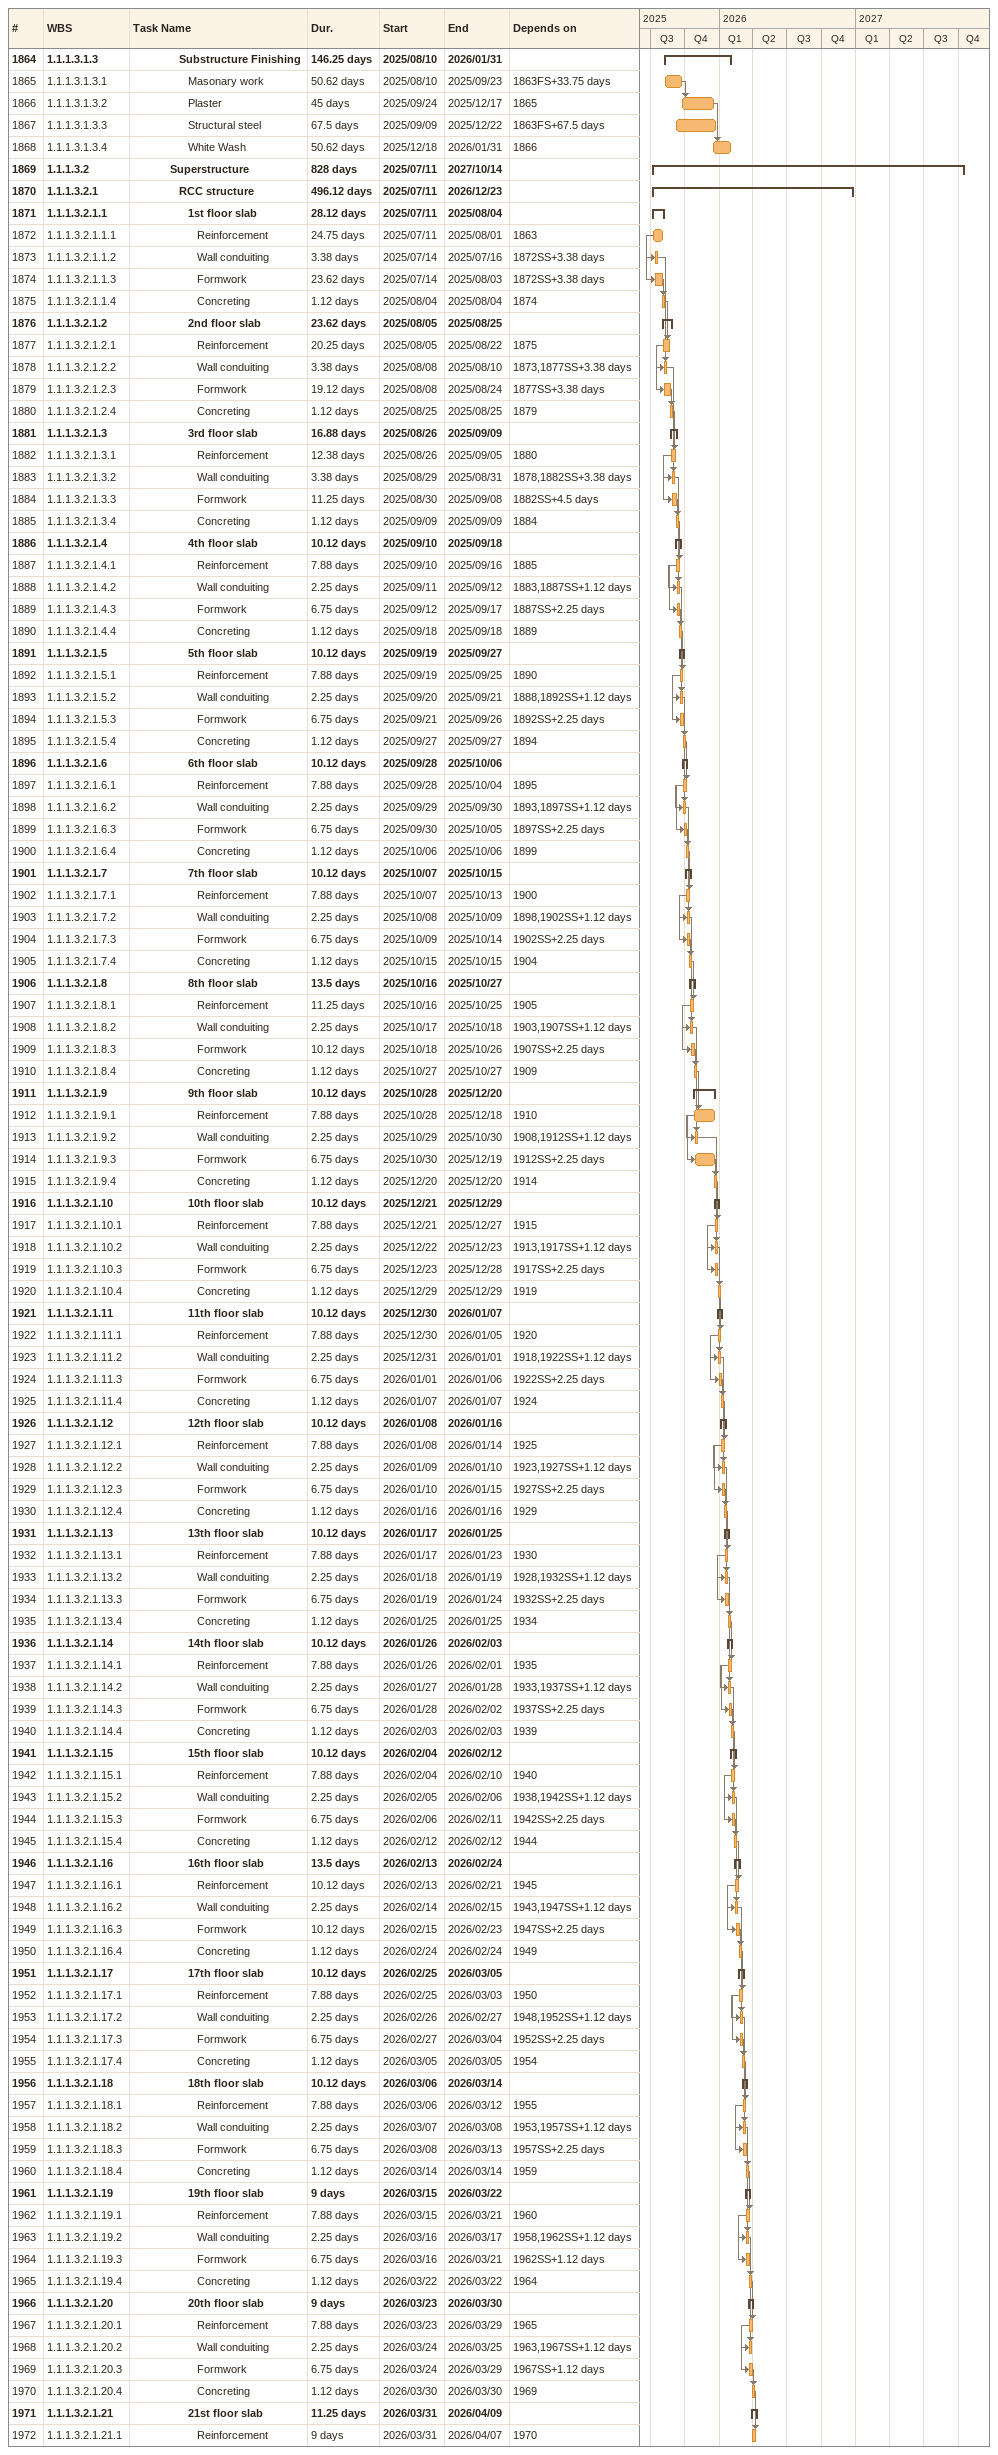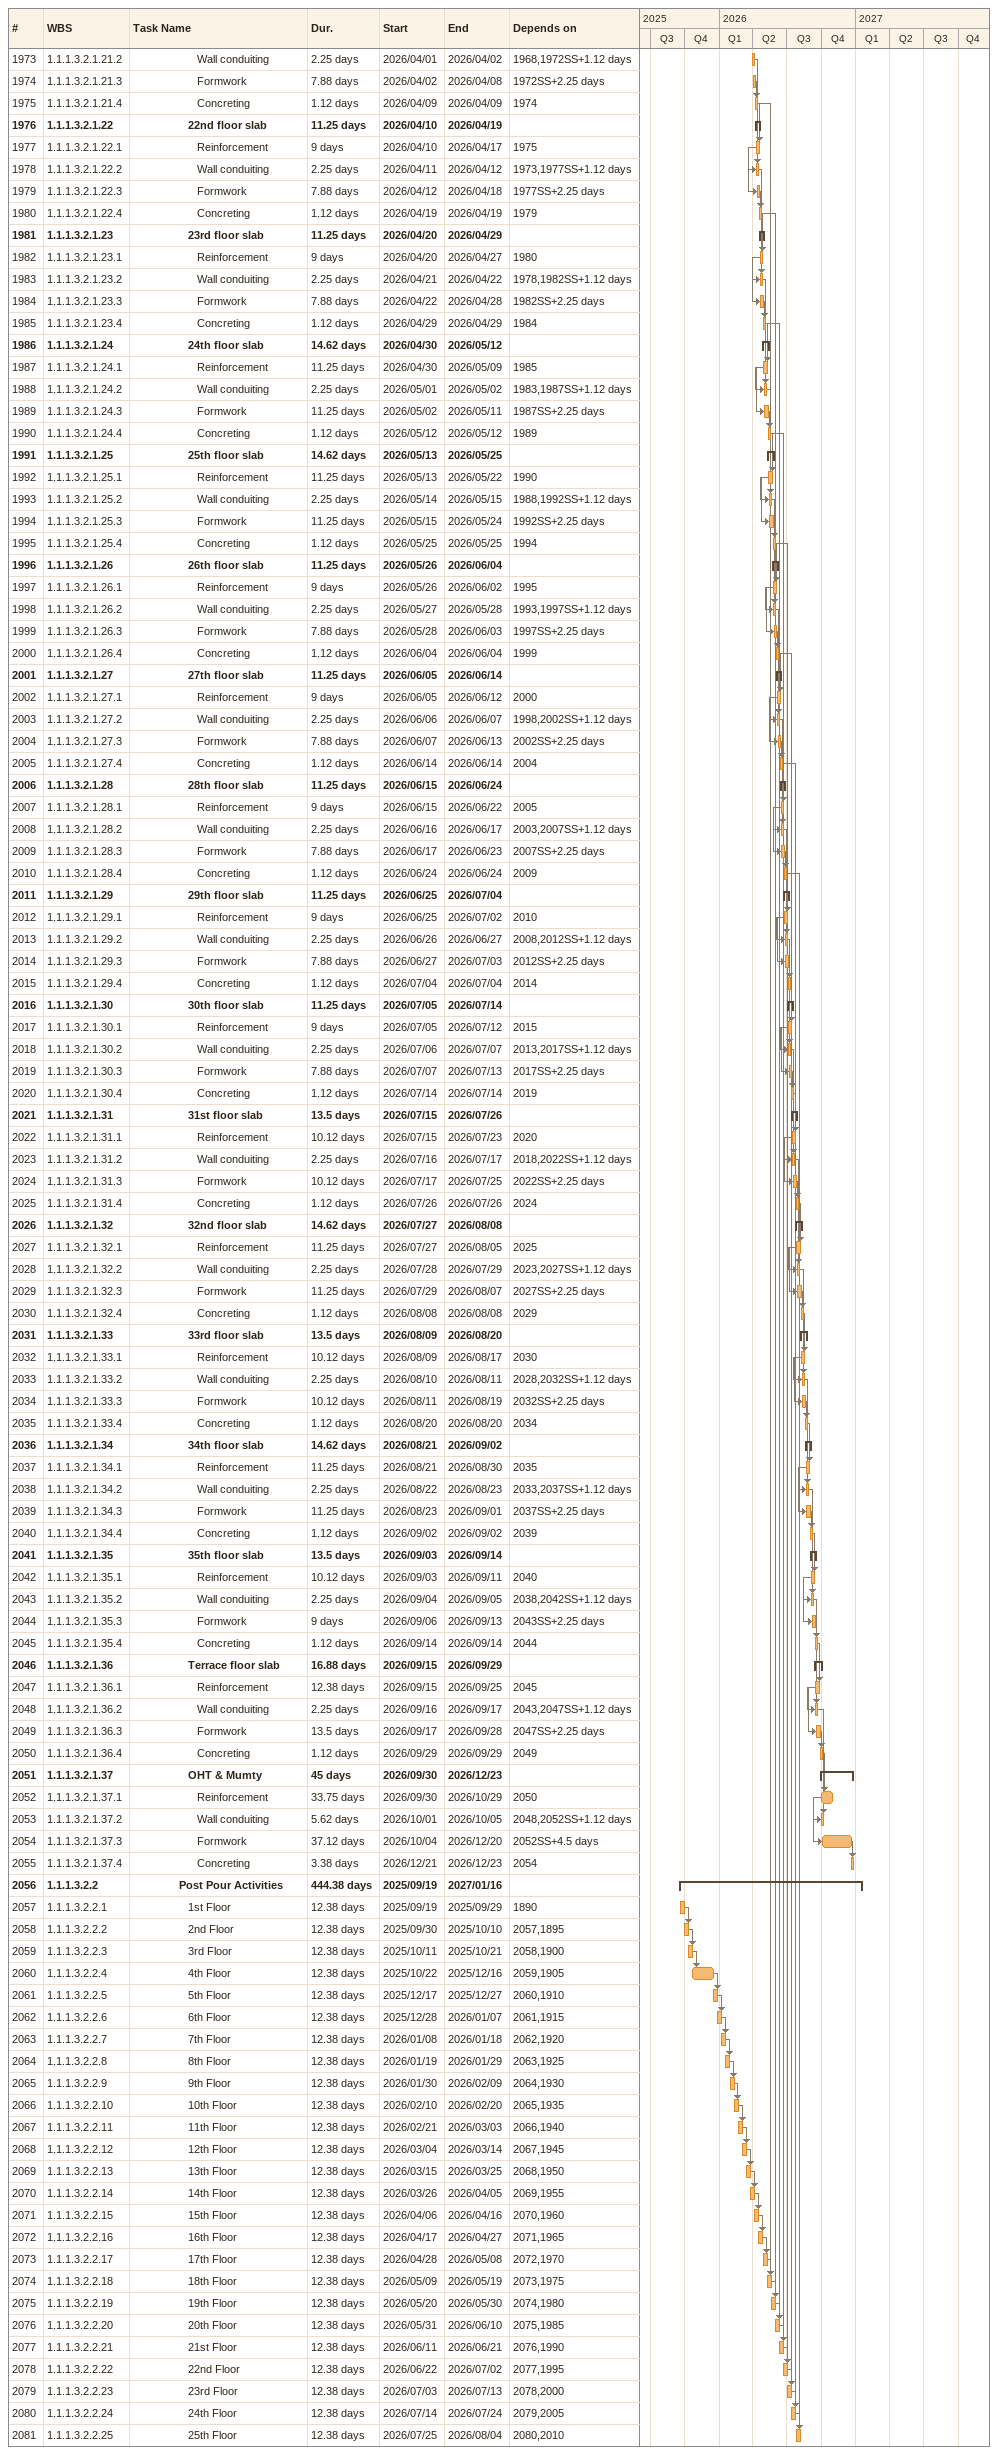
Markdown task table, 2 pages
| ID | WBS | Task | Duration | Start | Finish | Predecessors |
|---|---|---|---|---|---|---|
| 1864 | 1.1.1.3.1.3 | **Substructure Finishing** | 146.25d | 2025-08-10 | 2026-01-31 |  |
| 1865 | 1.1.1.3.1.3.1 | Masonary work | 50.62d | 2025-08-10 | 2025-09-23 | 1863FS+33.75d |
| 1866 | 1.1.1.3.1.3.2 | Plaster | 45d | 2025-09-24 | 2025-12-17 | 1865 |
| 1867 | 1.1.1.3.1.3.3 | Structural steel | 67.5d | 2025-09-09 | 2025-12-22 | 1863FS+67.5d |
| 1868 | 1.1.1.3.1.3.4 | White Wash | 50.62d | 2025-12-18 | 2026-01-31 | 1866 |
| 1869 | 1.1.1.3.2 | **Superstructure** | 828d | 2025-07-11 | 2027-10-14 |  |
| 1870 | 1.1.1.3.2.1 | **RCC structure** | 496.12d | 2025-07-11 | 2026-12-23 |  |
| 1871 | 1.1.1.3.2.1.1 | **1st floor slab** | 28.12d | 2025-07-11 | 2025-08-04 |  |
| 1872 | 1.1.1.3.2.1.1.1 | Reinforcement | 24.75d | 2025-07-11 | 2025-08-01 | 1863 |
| 1873 | 1.1.1.3.2.1.1.2 | Wall conduiting | 3.38d | 2025-07-14 | 2025-07-16 | 1872SS+3.38d |
| 1874 | 1.1.1.3.2.1.1.3 | Formwork | 23.62d | 2025-07-14 | 2025-08-03 | 1872SS+3.38d |
| 1875 | 1.1.1.3.2.1.1.4 | Concreting | 1.12d | 2025-08-04 | 2025-08-04 | 1874 |
| 1876 | 1.1.1.3.2.1.2 | **2nd floor slab** | 23.62d | 2025-08-05 | 2025-08-25 |  |
| 1877 | 1.1.1.3.2.1.2.1 | Reinforcement | 20.25d | 2025-08-05 | 2025-08-22 | 1875 |
| 1878 | 1.1.1.3.2.1.2.2 | Wall conduiting | 3.38d | 2025-08-08 | 2025-08-10 | 1873, 1877SS+3.38d |
| 1879 | 1.1.1.3.2.1.2.3 | Formwork | 19.12d | 2025-08-08 | 2025-08-24 | 1877SS+3.38d |
| 1880 | 1.1.1.3.2.1.2.4 | Concreting | 1.12d | 2025-08-25 | 2025-08-25 | 1879 |
| 1881 | 1.1.1.3.2.1.3 | **3rd floor slab** | 16.88d | 2025-08-26 | 2025-09-09 |  |
| 1882 | 1.1.1.3.2.1.3.1 | Reinforcement | 12.38d | 2025-08-26 | 2025-09-05 | 1880 |
| 1883 | 1.1.1.3.2.1.3.2 | Wall conduiting | 3.38d | 2025-08-29 | 2025-08-31 | 1878, 1882SS+3.38d |
| 1884 | 1.1.1.3.2.1.3.3 | Formwork | 11.25d | 2025-08-30 | 2025-09-08 | 1882SS+4.5d |
| 1885 | 1.1.1.3.2.1.3.4 | Concreting | 1.12d | 2025-09-09 | 2025-09-09 | 1884 |
| 1886 | 1.1.1.3.2.1.4 | **4th floor slab** | 10.12d | 2025-09-10 | 2025-09-18 |  |
| 1887 | 1.1.1.3.2.1.4.1 | Reinforcement | 7.88d | 2025-09-10 | 2025-09-16 | 1885 |
| 1888 | 1.1.1.3.2.1.4.2 | Wall conduiting | 2.25d | 2025-09-11 | 2025-09-12 | 1883, 1887SS+1.12d |
| 1889 | 1.1.1.3.2.1.4.3 | Formwork | 6.75d | 2025-09-12 | 2025-09-17 | 1887SS+2.25d |
| 1890 | 1.1.1.3.2.1.4.4 | Concreting | 1.12d | 2025-09-18 | 2025-09-18 | 1889 |
| 1891 | 1.1.1.3.2.1.5 | **5th floor slab** | 10.12d | 2025-09-19 | 2025-09-27 |  |
| 1892 | 1.1.1.3.2.1.5.1 | Reinforcement | 7.88d | 2025-09-19 | 2025-09-25 | 1890 |
| 1893 | 1.1.1.3.2.1.5.2 | Wall conduiting | 2.25d | 2025-09-20 | 2025-09-21 | 1888, 1892SS+1.12d |
| 1894 | 1.1.1.3.2.1.5.3 | Formwork | 6.75d | 2025-09-21 | 2025-09-26 | 1892SS+2.25d |
| 1895 | 1.1.1.3.2.1.5.4 | Concreting | 1.12d | 2025-09-27 | 2025-09-27 | 1894 |
| 1896 | 1.1.1.3.2.1.6 | **6th floor slab** | 10.12d | 2025-09-28 | 2025-10-06 |  |
| 1897 | 1.1.1.3.2.1.6.1 | Reinforcement | 7.88d | 2025-09-28 | 2025-10-04 | 1895 |
| 1898 | 1.1.1.3.2.1.6.2 | Wall conduiting | 2.25d | 2025-09-29 | 2025-09-30 | 1893, 1897SS+1.12d |
| 1899 | 1.1.1.3.2.1.6.3 | Formwork | 6.75d | 2025-09-30 | 2025-10-05 | 1897SS+2.25d |
| 1900 | 1.1.1.3.2.1.6.4 | Concreting | 1.12d | 2025-10-06 | 2025-10-06 | 1899 |
| 1901 | 1.1.1.3.2.1.7 | **7th floor slab** | 10.12d | 2025-10-07 | 2025-10-15 |  |
| 1902 | 1.1.1.3.2.1.7.1 | Reinforcement | 7.88d | 2025-10-07 | 2025-10-13 | 1900 |
| 1903 | 1.1.1.3.2.1.7.2 | Wall conduiting | 2.25d | 2025-10-08 | 2025-10-09 | 1898, 1902SS+1.12d |
| 1904 | 1.1.1.3.2.1.7.3 | Formwork | 6.75d | 2025-10-09 | 2025-10-14 | 1902SS+2.25d |
| 1905 | 1.1.1.3.2.1.7.4 | Concreting | 1.12d | 2025-10-15 | 2025-10-15 | 1904 |
| 1906 | 1.1.1.3.2.1.8 | **8th floor slab** | 13.5d | 2025-10-16 | 2025-10-27 |  |
| 1907 | 1.1.1.3.2.1.8.1 | Reinforcement | 11.25d | 2025-10-16 | 2025-10-25 | 1905 |
| 1908 | 1.1.1.3.2.1.8.2 | Wall conduiting | 2.25d | 2025-10-17 | 2025-10-18 | 1903, 1907SS+1.12d |
| 1909 | 1.1.1.3.2.1.8.3 | Formwork | 10.12d | 2025-10-18 | 2025-10-26 | 1907SS+2.25d |
| 1910 | 1.1.1.3.2.1.8.4 | Concreting | 1.12d | 2025-10-27 | 2025-10-27 | 1909 |
| 1911 | 1.1.1.3.2.1.9 | **9th floor slab** | 10.12d | 2025-10-28 | 2025-12-20 |  |
| 1912 | 1.1.1.3.2.1.9.1 | Reinforcement | 7.88d | 2025-10-28 | 2025-12-18 | 1910 |
| 1913 | 1.1.1.3.2.1.9.2 | Wall conduiting | 2.25d | 2025-10-29 | 2025-10-30 | 1908, 1912SS+1.12d |
| 1914 | 1.1.1.3.2.1.9.3 | Formwork | 6.75d | 2025-10-30 | 2025-12-19 | 1912SS+2.25d |
| 1915 | 1.1.1.3.2.1.9.4 | Concreting | 1.12d | 2025-12-20 | 2025-12-20 | 1914 |
| 1916 | 1.1.1.3.2.1.10 | **10th floor slab** | 10.12d | 2025-12-21 | 2025-12-29 |  |
| 1917 | 1.1.1.3.2.1.10.1 | Reinforcement | 7.88d | 2025-12-21 | 2025-12-27 | 1915 |
| 1918 | 1.1.1.3.2.1.10.2 | Wall conduiting | 2.25d | 2025-12-22 | 2025-12-23 | 1913, 1917SS+1.12d |
| 1919 | 1.1.1.3.2.1.10.3 | Formwork | 6.75d | 2025-12-23 | 2025-12-28 | 1917SS+2.25d |
| 1920 | 1.1.1.3.2.1.10.4 | Concreting | 1.12d | 2025-12-29 | 2025-12-29 | 1919 |
| 1921 | 1.1.1.3.2.1.11 | **11th floor slab** | 10.12d | 2025-12-30 | 2026-01-07 |  |
| 1922 | 1.1.1.3.2.1.11.1 | Reinforcement | 7.88d | 2025-12-30 | 2026-01-05 | 1920 |
| 1923 | 1.1.1.3.2.1.11.2 | Wall conduiting | 2.25d | 2025-12-31 | 2026-01-01 | 1918, 1922SS+1.12d |
| 1924 | 1.1.1.3.2.1.11.3 | Formwork | 6.75d | 2026-01-01 | 2026-01-06 | 1922SS+2.25d |
| 1925 | 1.1.1.3.2.1.11.4 | Concreting | 1.12d | 2026-01-07 | 2026-01-07 | 1924 |
| 1926 | 1.1.1.3.2.1.12 | **12th floor slab** | 10.12d | 2026-01-08 | 2026-01-16 |  |
| 1927 | 1.1.1.3.2.1.12.1 | Reinforcement | 7.88d | 2026-01-08 | 2026-01-14 | 1925 |
| 1928 | 1.1.1.3.2.1.12.2 | Wall conduiting | 2.25d | 2026-01-09 | 2026-01-10 | 1923, 1927SS+1.12d |
| 1929 | 1.1.1.3.2.1.12.3 | Formwork | 6.75d | 2026-01-10 | 2026-01-15 | 1927SS+2.25d |
| 1930 | 1.1.1.3.2.1.12.4 | Concreting | 1.12d | 2026-01-16 | 2026-01-16 | 1929 |
| 1931 | 1.1.1.3.2.1.13 | **13th floor slab** | 10.12d | 2026-01-17 | 2026-01-25 |  |
| 1932 | 1.1.1.3.2.1.13.1 | Reinforcement | 7.88d | 2026-01-17 | 2026-01-23 | 1930 |
| 1933 | 1.1.1.3.2.1.13.2 | Wall conduiting | 2.25d | 2026-01-18 | 2026-01-19 | 1928, 1932SS+1.12d |
| 1934 | 1.1.1.3.2.1.13.3 | Formwork | 6.75d | 2026-01-19 | 2026-01-24 | 1932SS+2.25d |
| 1935 | 1.1.1.3.2.1.13.4 | Concreting | 1.12d | 2026-01-25 | 2026-01-25 | 1934 |
| 1936 | 1.1.1.3.2.1.14 | **14th floor slab** | 10.12d | 2026-01-26 | 2026-02-03 |  |
| 1937 | 1.1.1.3.2.1.14.1 | Reinforcement | 7.88d | 2026-01-26 | 2026-02-01 | 1935 |
| 1938 | 1.1.1.3.2.1.14.2 | Wall conduiting | 2.25d | 2026-01-27 | 2026-01-28 | 1933, 1937SS+1.12d |
| 1939 | 1.1.1.3.2.1.14.3 | Formwork | 6.75d | 2026-01-28 | 2026-02-02 | 1937SS+2.25d |
| 1940 | 1.1.1.3.2.1.14.4 | Concreting | 1.12d | 2026-02-03 | 2026-02-03 | 1939 |
| 1941 | 1.1.1.3.2.1.15 | **15th floor slab** | 10.12d | 2026-02-04 | 2026-02-12 |  |
| 1942 | 1.1.1.3.2.1.15.1 | Reinforcement | 7.88d | 2026-02-04 | 2026-02-10 | 1940 |
| 1943 | 1.1.1.3.2.1.15.2 | Wall conduiting | 2.25d | 2026-02-05 | 2026-02-06 | 1938, 1942SS+1.12d |
| 1944 | 1.1.1.3.2.1.15.3 | Formwork | 6.75d | 2026-02-06 | 2026-02-11 | 1942SS+2.25d |
| 1945 | 1.1.1.3.2.1.15.4 | Concreting | 1.12d | 2026-02-12 | 2026-02-12 | 1944 |
| 1946 | 1.1.1.3.2.1.16 | **16th floor slab** | 13.5d | 2026-02-13 | 2026-02-24 |  |
| 1947 | 1.1.1.3.2.1.16.1 | Reinforcement | 10.12d | 2026-02-13 | 2026-02-21 | 1945 |
| 1948 | 1.1.1.3.2.1.16.2 | Wall conduiting | 2.25d | 2026-02-14 | 2026-02-15 | 1943, 1947SS+1.12d |
| 1949 | 1.1.1.3.2.1.16.3 | Formwork | 10.12d | 2026-02-15 | 2026-02-23 | 1947SS+2.25d |
| 1950 | 1.1.1.3.2.1.16.4 | Concreting | 1.12d | 2026-02-24 | 2026-02-24 | 1949 |
| 1951 | 1.1.1.3.2.1.17 | **17th floor slab** | 10.12d | 2026-02-25 | 2026-03-05 |  |
| 1952 | 1.1.1.3.2.1.17.1 | Reinforcement | 7.88d | 2026-02-25 | 2026-03-03 | 1950 |
| 1953 | 1.1.1.3.2.1.17.2 | Wall conduiting | 2.25d | 2026-02-26 | 2026-02-27 | 1948, 1952SS+1.12d |
| 1954 | 1.1.1.3.2.1.17.3 | Formwork | 6.75d | 2026-02-27 | 2026-03-04 | 1952SS+2.25d |
| 1955 | 1.1.1.3.2.1.17.4 | Concreting | 1.12d | 2026-03-05 | 2026-03-05 | 1954 |
| 1956 | 1.1.1.3.2.1.18 | **18th floor slab** | 10.12d | 2026-03-06 | 2026-03-14 |  |
| 1957 | 1.1.1.3.2.1.18.1 | Reinforcement | 7.88d | 2026-03-06 | 2026-03-12 | 1955 |
| 1958 | 1.1.1.3.2.1.18.2 | Wall conduiting | 2.25d | 2026-03-07 | 2026-03-08 | 1953, 1957SS+1.12d |
| 1959 | 1.1.1.3.2.1.18.3 | Formwork | 6.75d | 2026-03-08 | 2026-03-13 | 1957SS+2.25d |
| 1960 | 1.1.1.3.2.1.18.4 | Concreting | 1.12d | 2026-03-14 | 2026-03-14 | 1959 |
| 1961 | 1.1.1.3.2.1.19 | **19th floor slab** | 9d | 2026-03-15 | 2026-03-22 |  |
| 1962 | 1.1.1.3.2.1.19.1 | Reinforcement | 7.88d | 2026-03-15 | 2026-03-21 | 1960 |
| 1963 | 1.1.1.3.2.1.19.2 | Wall conduiting | 2.25d | 2026-03-16 | 2026-03-17 | 1958, 1962SS+1.12d |
| 1964 | 1.1.1.3.2.1.19.3 | Formwork | 6.75d | 2026-03-16 | 2026-03-21 | 1962SS+1.12d |
| 1965 | 1.1.1.3.2.1.19.4 | Concreting | 1.12d | 2026-03-22 | 2026-03-22 | 1964 |
| 1966 | 1.1.1.3.2.1.20 | **20th floor slab** | 9d | 2026-03-23 | 2026-03-30 |  |
| 1967 | 1.1.1.3.2.1.20.1 | Reinforcement | 7.88d | 2026-03-23 | 2026-03-29 | 1965 |
| 1968 | 1.1.1.3.2.1.20.2 | Wall conduiting | 2.25d | 2026-03-24 | 2026-03-25 | 1963, 1967SS+1.12d |
| 1969 | 1.1.1.3.2.1.20.3 | Formwork | 6.75d | 2026-03-24 | 2026-03-29 | 1967SS+1.12d |
| 1970 | 1.1.1.3.2.1.20.4 | Concreting | 1.12d | 2026-03-30 | 2026-03-30 | 1969 |
| 1971 | 1.1.1.3.2.1.21 | **21st floor slab** | 11.25d | 2026-03-31 | 2026-04-09 |  |
| 1972 | 1.1.1.3.2.1.21.1 | Reinforcement | 9d | 2026-03-31 | 2026-04-07 | 1970 |
| 1973 | 1.1.1.3.2.1.21.2 | Wall conduiting | 2.25d | 2026-04-01 | 2026-04-02 | 1968, 1972SS+1.12d |
| 1974 | 1.1.1.3.2.1.21.3 | Formwork | 7.88d | 2026-04-02 | 2026-04-08 | 1972SS+2.25d |
| 1975 | 1.1.1.3.2.1.21.4 | Concreting | 1.12d | 2026-04-09 | 2026-04-09 | 1974 |
| 1976 | 1.1.1.3.2.1.22 | **22nd floor slab** | 11.25d | 2026-04-10 | 2026-04-19 |  |
| 1977 | 1.1.1.3.2.1.22.1 | Reinforcement | 9d | 2026-04-10 | 2026-04-17 | 1975 |
| 1978 | 1.1.1.3.2.1.22.2 | Wall conduiting | 2.25d | 2026-04-11 | 2026-04-12 | 1973, 1977SS+1.12d |
| 1979 | 1.1.1.3.2.1.22.3 | Formwork | 7.88d | 2026-04-12 | 2026-04-18 | 1977SS+2.25d |
| 1980 | 1.1.1.3.2.1.22.4 | Concreting | 1.12d | 2026-04-19 | 2026-04-19 | 1979 |
| 1981 | 1.1.1.3.2.1.23 | **23rd floor slab** | 11.25d | 2026-04-20 | 2026-04-29 |  |
| 1982 | 1.1.1.3.2.1.23.1 | Reinforcement | 9d | 2026-04-20 | 2026-04-27 | 1980 |
| 1983 | 1.1.1.3.2.1.23.2 | Wall conduiting | 2.25d | 2026-04-21 | 2026-04-22 | 1978, 1982SS+1.12d |
| 1984 | 1.1.1.3.2.1.23.3 | Formwork | 7.88d | 2026-04-22 | 2026-04-28 | 1982SS+2.25d |
| 1985 | 1.1.1.3.2.1.23.4 | Concreting | 1.12d | 2026-04-29 | 2026-04-29 | 1984 |
| 1986 | 1.1.1.3.2.1.24 | **24th floor slab** | 14.62d | 2026-04-30 | 2026-05-12 |  |
| 1987 | 1.1.1.3.2.1.24.1 | Reinforcement | 11.25d | 2026-04-30 | 2026-05-09 | 1985 |
| 1988 | 1.1.1.3.2.1.24.2 | Wall conduiting | 2.25d | 2026-05-01 | 2026-05-02 | 1983, 1987SS+1.12d |
| 1989 | 1.1.1.3.2.1.24.3 | Formwork | 11.25d | 2026-05-02 | 2026-05-11 | 1987SS+2.25d |
| 1990 | 1.1.1.3.2.1.24.4 | Concreting | 1.12d | 2026-05-12 | 2026-05-12 | 1989 |
| 1991 | 1.1.1.3.2.1.25 | **25th floor slab** | 14.62d | 2026-05-13 | 2026-05-25 |  |
| 1992 | 1.1.1.3.2.1.25.1 | Reinforcement | 11.25d | 2026-05-13 | 2026-05-22 | 1990 |
| 1993 | 1.1.1.3.2.1.25.2 | Wall conduiting | 2.25d | 2026-05-14 | 2026-05-15 | 1988, 1992SS+1.12d |
| 1994 | 1.1.1.3.2.1.25.3 | Formwork | 11.25d | 2026-05-15 | 2026-05-24 | 1992SS+2.25d |
| 1995 | 1.1.1.3.2.1.25.4 | Concreting | 1.12d | 2026-05-25 | 2026-05-25 | 1994 |
| 1996 | 1.1.1.3.2.1.26 | **26th floor slab** | 11.25d | 2026-05-26 | 2026-06-04 |  |
| 1997 | 1.1.1.3.2.1.26.1 | Reinforcement | 9d | 2026-05-26 | 2026-06-02 | 1995 |
| 1998 | 1.1.1.3.2.1.26.2 | Wall conduiting | 2.25d | 2026-05-27 | 2026-05-28 | 1993, 1997SS+1.12d |
| 1999 | 1.1.1.3.2.1.26.3 | Formwork | 7.88d | 2026-05-28 | 2026-06-03 | 1997SS+2.25d |
| 2000 | 1.1.1.3.2.1.26.4 | Concreting | 1.12d | 2026-06-04 | 2026-06-04 | 1999 |
| 2001 | 1.1.1.3.2.1.27 | **27th floor slab** | 11.25d | 2026-06-05 | 2026-06-14 |  |
| 2002 | 1.1.1.3.2.1.27.1 | Reinforcement | 9d | 2026-06-05 | 2026-06-12 | 2000 |
| 2003 | 1.1.1.3.2.1.27.2 | Wall conduiting | 2.25d | 2026-06-06 | 2026-06-07 | 1998, 2002SS+1.12d |
| 2004 | 1.1.1.3.2.1.27.3 | Formwork | 7.88d | 2026-06-07 | 2026-06-13 | 2002SS+2.25d |
| 2005 | 1.1.1.3.2.1.27.4 | Concreting | 1.12d | 2026-06-14 | 2026-06-14 | 2004 |
| 2006 | 1.1.1.3.2.1.28 | **28th floor slab** | 11.25d | 2026-06-15 | 2026-06-24 |  |
| 2007 | 1.1.1.3.2.1.28.1 | Reinforcement | 9d | 2026-06-15 | 2026-06-22 | 2005 |
| 2008 | 1.1.1.3.2.1.28.2 | Wall conduiting | 2.25d | 2026-06-16 | 2026-06-17 | 2003, 2007SS+1.12d |
| 2009 | 1.1.1.3.2.1.28.3 | Formwork | 7.88d | 2026-06-17 | 2026-06-23 | 2007SS+2.25d |
| 2010 | 1.1.1.3.2.1.28.4 | Concreting | 1.12d | 2026-06-24 | 2026-06-24 | 2009 |
| 2011 | 1.1.1.3.2.1.29 | **29th floor slab** | 11.25d | 2026-06-25 | 2026-07-04 |  |
| 2012 | 1.1.1.3.2.1.29.1 | Reinforcement | 9d | 2026-06-25 | 2026-07-02 | 2010 |
| 2013 | 1.1.1.3.2.1.29.2 | Wall conduiting | 2.25d | 2026-06-26 | 2026-06-27 | 2008, 2012SS+1.12d |
| 2014 | 1.1.1.3.2.1.29.3 | Formwork | 7.88d | 2026-06-27 | 2026-07-03 | 2012SS+2.25d |
| 2015 | 1.1.1.3.2.1.29.4 | Concreting | 1.12d | 2026-07-04 | 2026-07-04 | 2014 |
| 2016 | 1.1.1.3.2.1.30 | **30th floor slab** | 11.25d | 2026-07-05 | 2026-07-14 |  |
| 2017 | 1.1.1.3.2.1.30.1 | Reinforcement | 9d | 2026-07-05 | 2026-07-12 | 2015 |
| 2018 | 1.1.1.3.2.1.30.2 | Wall conduiting | 2.25d | 2026-07-06 | 2026-07-07 | 2013, 2017SS+1.12d |
| 2019 | 1.1.1.3.2.1.30.3 | Formwork | 7.88d | 2026-07-07 | 2026-07-13 | 2017SS+2.25d |
| 2020 | 1.1.1.3.2.1.30.4 | Concreting | 1.12d | 2026-07-14 | 2026-07-14 | 2019 |
| 2021 | 1.1.1.3.2.1.31 | **31st floor slab** | 13.5d | 2026-07-15 | 2026-07-26 |  |
| 2022 | 1.1.1.3.2.1.31.1 | Reinforcement | 10.12d | 2026-07-15 | 2026-07-23 | 2020 |
| 2023 | 1.1.1.3.2.1.31.2 | Wall conduiting | 2.25d | 2026-07-16 | 2026-07-17 | 2018, 2022SS+1.12d |
| 2024 | 1.1.1.3.2.1.31.3 | Formwork | 10.12d | 2026-07-17 | 2026-07-25 | 2022SS+2.25d |
| 2025 | 1.1.1.3.2.1.31.4 | Concreting | 1.12d | 2026-07-26 | 2026-07-26 | 2024 |
| 2026 | 1.1.1.3.2.1.32 | **32nd floor slab** | 14.62d | 2026-07-27 | 2026-08-08 |  |
| 2027 | 1.1.1.3.2.1.32.1 | Reinforcement | 11.25d | 2026-07-27 | 2026-08-05 | 2025 |
| 2028 | 1.1.1.3.2.1.32.2 | Wall conduiting | 2.25d | 2026-07-28 | 2026-07-29 | 2023, 2027SS+1.12d |
| 2029 | 1.1.1.3.2.1.32.3 | Formwork | 11.25d | 2026-07-29 | 2026-08-07 | 2027SS+2.25d |
| 2030 | 1.1.1.3.2.1.32.4 | Concreting | 1.12d | 2026-08-08 | 2026-08-08 | 2029 |
| 2031 | 1.1.1.3.2.1.33 | **33rd floor slab** | 13.5d | 2026-08-09 | 2026-08-20 |  |
| 2032 | 1.1.1.3.2.1.33.1 | Reinforcement | 10.12d | 2026-08-09 | 2026-08-17 | 2030 |
| 2033 | 1.1.1.3.2.1.33.2 | Wall conduiting | 2.25d | 2026-08-10 | 2026-08-11 | 2028, 2032SS+1.12d |
| 2034 | 1.1.1.3.2.1.33.3 | Formwork | 10.12d | 2026-08-11 | 2026-08-19 | 2032SS+2.25d |
| 2035 | 1.1.1.3.2.1.33.4 | Concreting | 1.12d | 2026-08-20 | 2026-08-20 | 2034 |
| 2036 | 1.1.1.3.2.1.34 | **34th floor slab** | 14.62d | 2026-08-21 | 2026-09-02 |  |
| 2037 | 1.1.1.3.2.1.34.1 | Reinforcement | 11.25d | 2026-08-21 | 2026-08-30 | 2035 |
| 2038 | 1.1.1.3.2.1.34.2 | Wall conduiting | 2.25d | 2026-08-22 | 2026-08-23 | 2033, 2037SS+1.12d |
| 2039 | 1.1.1.3.2.1.34.3 | Formwork | 11.25d | 2026-08-23 | 2026-09-01 | 2037SS+2.25d |
| 2040 | 1.1.1.3.2.1.34.4 | Concreting | 1.12d | 2026-09-02 | 2026-09-02 | 2039 |
| 2041 | 1.1.1.3.2.1.35 | **35th floor slab** | 13.5d | 2026-09-03 | 2026-09-14 |  |
| 2042 | 1.1.1.3.2.1.35.1 | Reinforcement | 10.12d | 2026-09-03 | 2026-09-11 | 2040 |
| 2043 | 1.1.1.3.2.1.35.2 | Wall conduiting | 2.25d | 2026-09-04 | 2026-09-05 | 2038, 2042SS+1.12d |
| 2044 | 1.1.1.3.2.1.35.3 | Formwork | 9d | 2026-09-06 | 2026-09-13 | 2043SS+2.25d |
| 2045 | 1.1.1.3.2.1.35.4 | Concreting | 1.12d | 2026-09-14 | 2026-09-14 | 2044 |
| 2046 | 1.1.1.3.2.1.36 | **Terrace floor slab** | 16.88d | 2026-09-15 | 2026-09-29 |  |
| 2047 | 1.1.1.3.2.1.36.1 | Reinforcement | 12.38d | 2026-09-15 | 2026-09-25 | 2045 |
| 2048 | 1.1.1.3.2.1.36.2 | Wall conduiting | 2.25d | 2026-09-16 | 2026-09-17 | 2043, 2047SS+1.12d |
| 2049 | 1.1.1.3.2.1.36.3 | Formwork | 13.5d | 2026-09-17 | 2026-09-28 | 2047SS+2.25d |
| 2050 | 1.1.1.3.2.1.36.4 | Concreting | 1.12d | 2026-09-29 | 2026-09-29 | 2049 |
| 2051 | 1.1.1.3.2.1.37 | **OHT & Mumty** | 45d | 2026-09-30 | 2026-12-23 |  |
| 2052 | 1.1.1.3.2.1.37.1 | Reinforcement | 33.75d | 2026-09-30 | 2026-10-29 | 2050 |
| 2053 | 1.1.1.3.2.1.37.2 | Wall conduiting | 5.62d | 2026-10-01 | 2026-10-05 | 2048, 2052SS+1.12d |
| 2054 | 1.1.1.3.2.1.37.3 | Formwork | 37.12d | 2026-10-04 | 2026-12-20 | 2052SS+4.5d |
| 2055 | 1.1.1.3.2.1.37.4 | Concreting | 3.38d | 2026-12-21 | 2026-12-23 | 2054 |
| 2056 | 1.1.1.3.2.2 | **Post Pour Activities** | 444.38d | 2025-09-19 | 2027-01-16 |  |
| 2057 | 1.1.1.3.2.2.1 | 1st Floor | 12.38d | 2025-09-19 | 2025-09-29 | 1890 |
| 2058 | 1.1.1.3.2.2.2 | 2nd Floor | 12.38d | 2025-09-30 | 2025-10-10 | 2057, 1895 |
| 2059 | 1.1.1.3.2.2.3 | 3rd Floor | 12.38d | 2025-10-11 | 2025-10-21 | 2058, 1900 |
| 2060 | 1.1.1.3.2.2.4 | 4th Floor | 12.38d | 2025-10-22 | 2025-12-16 | 2059, 1905 |
| 2061 | 1.1.1.3.2.2.5 | 5th Floor | 12.38d | 2025-12-17 | 2025-12-27 | 2060, 1910 |
| 2062 | 1.1.1.3.2.2.6 | 6th Floor | 12.38d | 2025-12-28 | 2026-01-07 | 2061, 1915 |
| 2063 | 1.1.1.3.2.2.7 | 7th Floor | 12.38d | 2026-01-08 | 2026-01-18 | 2062, 1920 |
| 2064 | 1.1.1.3.2.2.8 | 8th Floor | 12.38d | 2026-01-19 | 2026-01-29 | 2063, 1925 |
| 2065 | 1.1.1.3.2.2.9 | 9th Floor | 12.38d | 2026-01-30 | 2026-02-09 | 2064, 1930 |
| 2066 | 1.1.1.3.2.2.10 | 10th Floor | 12.38d | 2026-02-10 | 2026-02-20 | 2065, 1935 |
| 2067 | 1.1.1.3.2.2.11 | 11th Floor | 12.38d | 2026-02-21 | 2026-03-03 | 2066, 1940 |
| 2068 | 1.1.1.3.2.2.12 | 12th Floor | 12.38d | 2026-03-04 | 2026-03-14 | 2067, 1945 |
| 2069 | 1.1.1.3.2.2.13 | 13th Floor | 12.38d | 2026-03-15 | 2026-03-25 | 2068, 1950 |
| 2070 | 1.1.1.3.2.2.14 | 14th Floor | 12.38d | 2026-03-26 | 2026-04-05 | 2069, 1955 |
| 2071 | 1.1.1.3.2.2.15 | 15th Floor | 12.38d | 2026-04-06 | 2026-04-16 | 2070, 1960 |
| 2072 | 1.1.1.3.2.2.16 | 16th Floor | 12.38d | 2026-04-17 | 2026-04-27 | 2071, 1965 |
| 2073 | 1.1.1.3.2.2.17 | 17th Floor | 12.38d | 2026-04-28 | 2026-05-08 | 2072, 1970 |
| 2074 | 1.1.1.3.2.2.18 | 18th Floor | 12.38d | 2026-05-09 | 2026-05-19 | 2073, 1975 |
| 2075 | 1.1.1.3.2.2.19 | 19th Floor | 12.38d | 2026-05-20 | 2026-05-30 | 2074, 1980 |
| 2076 | 1.1.1.3.2.2.20 | 20th Floor | 12.38d | 2026-05-31 | 2026-06-10 | 2075, 1985 |
| 2077 | 1.1.1.3.2.2.21 | 21st Floor | 12.38d | 2026-06-11 | 2026-06-21 | 2076, 1990 |
| 2078 | 1.1.1.3.2.2.22 | 22nd Floor | 12.38d | 2026-06-22 | 2026-07-02 | 2077, 1995 |
| 2079 | 1.1.1.3.2.2.23 | 23rd Floor | 12.38d | 2026-07-03 | 2026-07-13 | 2078, 2000 |
| 2080 | 1.1.1.3.2.2.24 | 24th Floor | 12.38d | 2026-07-14 | 2026-07-24 | 2079, 2005 |
| 2081 | 1.1.1.3.2.2.25 | 25th Floor | 12.38d | 2026-07-25 | 2026-08-04 | 2080, 2010 |
